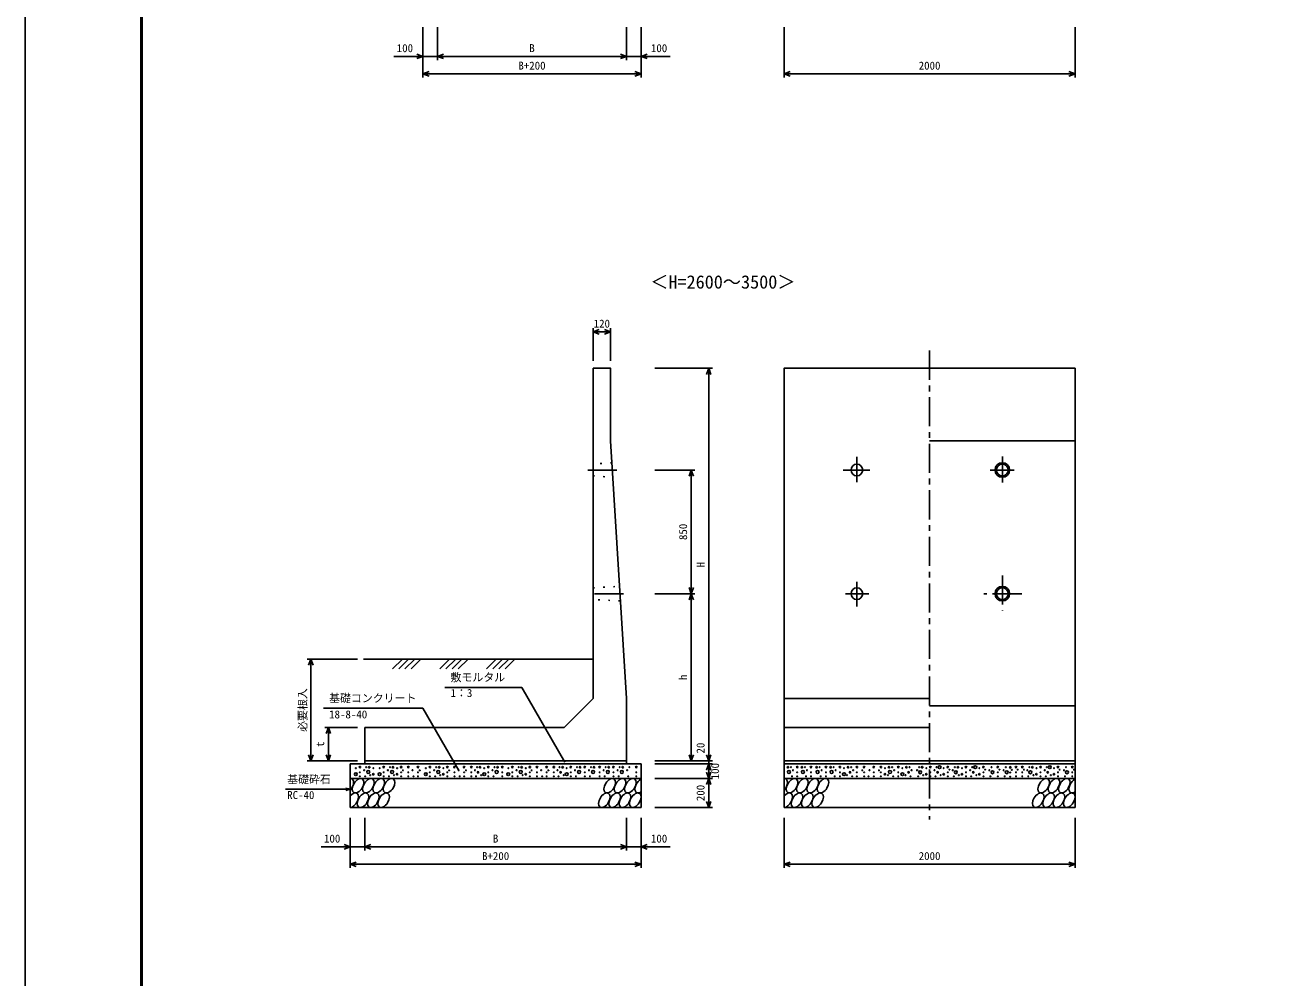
# Model space of a CAD drawing. Units: millimetres, scale not verified, with parts at other scales. Extents: x -67200 to 67200, y -23760 to 23760.
# Drawn here: x -67200 to -49816, y -1618 to 11476 of the extents above; entities that cross this region are included whole.
import ezdxf
from ezdxf.enums import TextEntityAlignment as Align

# ---------------------------------------------------------------- set-up
doc = ezdxf.new("R2010")
doc.units = ezdxf.units.MM
doc.header["$LTSCALE"] = 80
doc.linetypes.add('CHAIN1', pattern=[8, 5, -1, 1, -1])
doc.linetypes.add('DOTTED', pattern=[1.75, 0.25, -1.5])
for name, color, linetype, lineweight in [('0-0_CENTER', 7, 'CHAIN1', 25), ('0-1_DIM', 7, 'Continuous', 25), ('0-2_Defpoints', 5, 'Continuous', 25), ('0-3_HATCH', 6, 'Continuous', 25), ('0-6_OUTLINE', 1, 'Continuous', 25), ('0-7_OUTLINE2', 4, 'DOTTED', 25), ('0-8_TXT', 7, 'Continuous', 25), ('0-9_WAKU', 3, 'Continuous', 25)]:
    doc.layers.add(name, color=color, linetype=linetype, lineweight=lineweight)
doc.styles.add('ＭＳ ゴシック', font='')
doc.styles.get('ＭＳ ゴシック').set_extended_font_data('MS Gothic')

msp = doc.modelspace()

# ---------------------------------------------------------------- linework, layer by layer
at = {"layer": '0-0_CENTER'}
for p, q in [((-54766.65, 7003.36), (-54766.65, 557.07)), ((-55766.65, 5544.35), (-55766.65, 5192.7)), ((-53766.65, 5546.42), (-53766.65, 5187.76)), ((-59068.03, 5361.51), (-59465.16, 5361.51)), ((-55590.29, 5361.51), (-55955.02, 5361.51)), ((-53602.78, 5361.51), (-53934.92, 5361.51)), ((-53766.65, 3913.6), (-53766.65, 3432.25)), ((-58973.52, 3661.51), (-59436.39, 3661.51)), ((-55601.65, 3661.51), (-55921.08, 3661.51)), ((-55766.65, 3824.35), (-55766.65, 3485.37)), ((-53499.69, 3661.51), (-54021.63, 3661.51))]:
    msp.add_line(p, q, dxfattribs=at)
at = {"layer": '0-1_DIM'}
for p, q in [((-61733.14, 10758.55), (-61733.14, 11448.55)), ((-61533.14, 10998.55), (-61533.14, 11448.55)), ((-58933.14, 10998.55), (-58933.14, 11448.55)), ((-58933.14, 10998.55), (-58933.14, 11448.55)), ((-58733.14, 10758.55), (-58733.14, 11448.55)), ((-56766.65, 10758.55), (-56766.65, 11448.55)), ((-52766.65, 10758.55), (-52766.65, 11448.55)), ((-62132.23, 11048.55), (-61733.14, 11048.55)), ((-61533.14, 11048.55), (-61733.14, 11048.55)), ((-58933.14, 11048.55), (-61533.14, 11048.55)), ((-58733.14, 11048.55), (-58933.14, 11048.55)), ((-58334.05, 11048.55), (-58733.14, 11048.55)), ((-58733.14, 10808.55), (-61733.14, 10808.55)), ((-56766.65, 10808.55), (-52766.65, 10808.55)), ((-59393.14, 7311.51), (-59393.14, 6861.51)), ((-59153.14, 7311.51), (-59153.14, 6861.51)), ((-59153.14, 7261.51), (-59393.14, 7261.51)), ((-57753.14, 6761.51), (-58543.14, 6761.51)), ((-57803.14, 1361.51), (-57803.14, 6761.51)), ((-57993.14, 5361.51), (-58543.14, 5361.51)), ((-58043.14, 5361.51), (-58043.14, 3661.51)), ((-57993.14, 3661.51), (-58543.14, 3661.51)), ((-58043.14, 3661.51), (-58043.14, 1361.51)), ((-63323.14, 2761.51), (-62633.14, 2761.51)), ((-63273.14, 1361.51), (-63273.14, 2761.51)), ((-60373.91, 2373.44), (-61429.87, 2373.44)), ((-59780.33, 1345.33), (-60373.91, 2373.44)), ((-61733.13, 2086.27), (-63099.53, 2086.27)), ((-61238.82, 1230.1), (-61733.13, 2086.27)), ((-63083.14, 1821.51), (-62633.14, 1821.51)), ((-63033.14, 1361.51), (-63033.14, 1821.51)), ((-63323.14, 1361.51), (-62633.14, 1361.51)), ((-57753.14, 1361.51), (-58543.14, 1361.51)), ((-57753.14, 1321.51), (-58543.14, 1321.51)), ((-57803.14, 1361.51), (-57803.14, 1321.51)), ((-57803.14, 1321.51), (-57803.14, 1121.51)), ((-57753.14, 1121.51), (-58543.14, 1121.51)), ((-57803.14, 1121.51), (-57803.14, 721.51)), ((-63621.62, 971.51), (-62733.14, 971.51)), ((-62733.14, 971.51), (-62791.09, 987.04)), ((-62733.14, 971.51), (-62791.09, 955.98)), ((-57753.14, 721.51), (-58543.14, 721.51)), ((-62733.14, -108.49), (-62733.14, 581.51)), ((-62533.14, 131.51), (-62533.14, 581.51)), ((-58933.14, 131.51), (-58933.14, 581.51)), ((-58933.14, 131.51), (-58933.14, 581.51)), ((-58733.14, -108.49), (-58733.14, 581.51)), ((-56766.65, -108.49), (-56766.65, 581.51)), ((-52766.65, -108.49), (-52766.65, 581.51)), ((-63132.23, 181.51), (-62733.14, 181.51)), ((-62533.14, 181.51), (-62733.14, 181.51)), ((-58933.14, 181.51), (-62533.14, 181.51)), ((-58733.14, 181.51), (-58933.14, 181.51)), ((-58334.05, 181.51), (-58733.14, 181.51)), ((-58733.14, -58.49), (-62733.14, -58.49)), ((-56766.65, -58.49), (-52766.65, -58.49))]:
    msp.add_line(p, q, dxfattribs=at)
for points in [[(-61817.71, 11079.34), (-61733.14, 11048.55), (-61817.71, 11017.77)], [(-61448.57, 11079.34), (-61533.14, 11048.55), (-61448.57, 11017.77)], [(-59017.71, 11079.34), (-58933.14, 11048.55), (-59017.71, 11017.77)], [(-58648.57, 11079.34), (-58733.14, 11048.55), (-58648.57, 11017.77)], [(-61648.57, 10839.34), (-61733.14, 10808.55), (-61648.57, 10777.77)], [(-58817.71, 10839.34), (-58733.14, 10808.55), (-58817.71, 10777.77)], [(-56682.07, 10839.34), (-56766.65, 10808.55), (-56682.07, 10777.77)], [(-52851.22, 10839.34), (-52766.65, 10808.55), (-52851.22, 10777.77)], [(-59308.57, 7292.29), (-59393.14, 7261.51), (-59308.57, 7230.73)], [(-59237.71, 7292.29), (-59153.14, 7261.51), (-59237.71, 7230.73)], [(-57833.92, 6676.94), (-57803.14, 6761.51), (-57772.36, 6676.94)], [(-58073.92, 5276.94), (-58043.14, 5361.51), (-58012.36, 5276.94)], [(-58073.92, 3746.08), (-58043.14, 3661.51), (-58012.36, 3746.08)], [(-58073.92, 3576.94), (-58043.14, 3661.51), (-58012.36, 3576.94)], [(-63242.36, 2676.94), (-63273.14, 2761.51), (-63303.92, 2676.94)], [(-63002.36, 1736.94), (-63033.14, 1821.51), (-63063.92, 1736.94)], [(-63242.36, 1446.08), (-63273.14, 1361.51), (-63303.92, 1446.08)], [(-63002.36, 1446.08), (-63033.14, 1361.51), (-63063.92, 1446.08)], [(-58073.92, 1446.08), (-58043.14, 1361.51), (-58012.36, 1446.08)], [(-57833.92, 1446.08), (-57803.14, 1361.51), (-57772.36, 1446.08)], [(-57833.92, 1236.94), (-57803.14, 1321.51), (-57772.36, 1236.94)], [(-57833.92, 1206.08), (-57803.14, 1121.51), (-57772.36, 1206.08)], [(-57833.92, 1036.94), (-57803.14, 1121.51), (-57772.36, 1036.94)], [(-57833.92, 806.08), (-57803.14, 721.51), (-57772.36, 806.08)], [(-62817.71, 212.29), (-62733.14, 181.51), (-62817.71, 150.73)], [(-62448.57, 212.29), (-62533.14, 181.51), (-62448.57, 150.73)], [(-59017.71, 212.29), (-58933.14, 181.51), (-59017.71, 150.73)], [(-58648.57, 212.29), (-58733.14, 181.51), (-58648.57, 150.73)], [(-62648.57, -27.71), (-62733.14, -58.49), (-62648.57, -89.27)], [(-58817.71, -27.71), (-58733.14, -58.49), (-58817.71, -89.27)], [(-56682.07, -27.71), (-56766.65, -58.49), (-56682.07, -89.27)], [(-52851.22, -27.71), (-52766.65, -58.49), (-52851.22, -89.27)]]:
    msp.add_lwpolyline(points, dxfattribs=at)
at = {"layer": '0-2_Defpoints'}
msp.add_lwpolyline([(-67200, -23760), (0, -23760), (0, 23760), (-67200, 23760)], close=True, dxfattribs=at)
at = {"layer": '0-3_HATCH'}
for p, q in [((-62015.78, 2761.51), (-62150.84, 2626.45)), ((-61930.92, 2761.51), (-62065.99, 2626.45)), ((-61846.07, 2761.51), (-61981.14, 2626.45)), ((-61761.22, 2761.51), (-61896.28, 2626.45)), ((-61365.89, 2761.51), (-61500.96, 2626.45)), ((-61281.04, 2761.51), (-61416.11, 2626.45)), ((-61196.19, 2761.51), (-61331.25, 2626.45)), ((-61111.34, 2761.51), (-61246.4, 2626.45)), ((-60723.76, 2761.51), (-60858.82, 2626.45)), ((-60638.9, 2761.51), (-60773.97, 2626.45)), ((-60554.05, 2761.51), (-60689.12, 2626.45)), ((-60469.2, 2761.51), (-60604.26, 2626.45))]:
    msp.add_line(p, q, dxfattribs=at)
for centre, radius in [((-62655.45, 1261.86), 5), ((-62599.37, 1277.62), 10), ((-62541.62, 1233.85), 5), ((-62513.58, 1275.87), 5), ((-62484.6, 1209.84), 20), ((-62471.52, 1275.87), 10), ((-62415.45, 1261.86), 5), ((-62328.15, 1261.86), 5), ((-62272.07, 1277.62), 10), ((-62214.32, 1233.85), 5), ((-62186.28, 1275.87), 5), ((-62157.29, 1209.84), 20), ((-62144.22, 1275.87), 10), ((-62088.15, 1261.86), 5), ((-62032.07, 1277.62), 10), ((-62007.23, 1232.03), 5), ((-61934.35, 1277.62), 10), ((-61876.6, 1233.85), 5), ((-61801.41, 1277.62), 10), ((-61776.58, 1232.03), 5), ((-61693.02, 1261.86), 5), ((-61636.94, 1277.62), 10), ((-61579.19, 1233.85), 5), ((-61551.16, 1275.87), 5), ((-61522.17, 1209.84), 20), ((-61509.09, 1275.87), 10), ((-61453.02, 1261.86), 5), ((-61396.94, 1277.62), 10), ((-61372.11, 1232.03), 5), ((-61299.23, 1277.62), 10), ((-61241.48, 1233.85), 5), ((-61166.29, 1277.62), 10), ((-61141.45, 1232.03), 5), ((-61066.89, 1277.62), 10), ((-61016.43, 1233.85), 5), ((-60988.39, 1275.87), 5), ((-60946.33, 1275.87), 10), ((-60890.26, 1261.86), 5), ((-60834.18, 1277.62), 10), ((-60776.43, 1233.85), 5), ((-60748.39, 1275.87), 5), ((-60719.41, 1209.84), 20), ((-60706.33, 1275.87), 10), ((-60641.75, 1277.62), 10), ((-60559.15, 1261.86), 5), ((-60503.07, 1277.62), 10), ((-60445.32, 1233.85), 5), ((-60417.28, 1275.87), 5), ((-60388.3, 1209.84), 20), ((-60375.22, 1275.87), 10), ((-60319.15, 1261.86), 5), ((-60263.07, 1277.62), 10), ((-60238.24, 1232.03), 5), ((-60165.35, 1277.62), 10), ((-60107.6, 1233.85), 5), ((-60032.41, 1277.62), 10), ((-60007.58, 1232.03), 5), ((-59933.02, 1277.62), 10), ((-59882.56, 1233.85), 5), ((-59854.52, 1275.87), 5), ((-59812.46, 1275.87), 10), ((-59756.39, 1261.86), 5), ((-59700.31, 1277.62), 10), ((-59642.56, 1233.85), 5), ((-59614.52, 1275.87), 5), ((-59585.53, 1209.84), 20), ((-59572.46, 1275.87), 10), ((-59507.88, 1277.62), 10), ((-59450.13, 1233.85), 5), ((-59422.09, 1275.87), 5), ((-59393.11, 1209.84), 20), ((-59380.03, 1275.87), 10), ((-59303.18, 1277.62), 10), ((-59247.91, 1233.85), 5), ((-59219.87, 1275.87), 5), ((-59190.89, 1209.84), 20), ((-59177.81, 1275.87), 10), ((-59113.23, 1277.62), 10), ((-59055.48, 1233.85), 5), ((-59027.44, 1275.87), 5), ((-58998.46, 1209.84), 20), ((-58985.38, 1275.87), 10), ((-58923.96, 1233.85), 5), ((-58895.92, 1275.87), 5), ((-58799.41, 1277.62), 10), ((-56714.4, 1275.87), 10), ((-56701.33, 1209.84), 20), ((-56672.34, 1275.87), 5), ((-56644.31, 1233.85), 5), ((-56586.56, 1277.62), 10), ((-56521.98, 1275.87), 10), ((-56508.9, 1209.84), 20), ((-56479.91, 1275.87), 5), ((-56451.88, 1233.85), 5), ((-56396.61, 1277.62), 10), ((-56319.76, 1275.87), 10), ((-56306.68, 1209.84), 20), ((-56277.69, 1275.87), 5), ((-56249.66, 1233.85), 5), ((-56191.91, 1277.62), 10), ((-56127.33, 1275.87), 10), ((-56114.25, 1209.84), 20), ((-56085.27, 1275.87), 5), ((-56057.23, 1233.85), 5), ((-55999.48, 1277.62), 10), ((-55943.4, 1261.86), 5), ((-55887.33, 1275.87), 10), ((-55845.27, 1275.87), 5), ((-55817.23, 1233.85), 5), ((-55766.77, 1277.62), 10), ((-55692.2, 1232.03), 5), ((-55667.37, 1277.62), 10), ((-55592.18, 1233.85), 5), ((-55534.43, 1277.62), 10), ((-55461.55, 1232.03), 5), ((-55436.72, 1277.62), 10), ((-55380.63, 1261.86), 5), ((-55324.56, 1275.87), 10), ((-55311.49, 1209.84), 20), ((-55282.5, 1275.87), 5), ((-55254.46, 1233.85), 5), ((-55196.72, 1277.62), 10), ((-55140.63, 1261.86), 5), ((-55084.56, 1275.87), 10), ((-55042.5, 1275.87), 5), ((-55014.46, 1233.85), 5), ((-54938.83, 1233.85), 5), ((-54896.77, 1205.83), 20), ((-54910.79, 1275.87), 5), ((-54868.73, 1275.87), 10), ((-54812.66, 1261.86), 5), ((-54756.58, 1277.62), 10), ((-54698.83, 1233.85), 5), ((-54670.79, 1275.87), 5), ((-54628.73, 1275.87), 20), ((-54572.66, 1261.86), 5), ((-54516.58, 1277.62), 10), ((-54493.9, 1242.48), 5), ((-54448.38, 1233.85), 5), ((-54406.32, 1205.83), 20), ((-54420.34, 1275.87), 5), ((-54378.28, 1275.87), 10), ((-54322.21, 1261.86), 5), ((-54266.13, 1277.62), 10), ((-54208.38, 1233.85), 5), ((-54180.34, 1275.87), 5), ((-54138.28, 1275.87), 20), ((-54082.21, 1261.86), 5), ((-54026.13, 1277.62), 10), ((-54003.45, 1242.48), 5), ((-53944.53, 1233.85), 5), ((-53902.47, 1205.83), 20), ((-53916.5, 1275.87), 5), ((-53829.25, 1277.62), 10), ((-53806.58, 1242.48), 5), ((-53747.66, 1233.85), 5), ((-53705.6, 1205.83), 20), ((-53719.62, 1275.87), 5), ((-53658.02, 1273.54), 10), ((-53635.34, 1238.4), 5), ((-53578.13, 1277.62), 10), ((-53555.45, 1242.48), 5), ((-53491.73, 1277.62), 10), ((-53469.05, 1242.48), 5), ((-53423.53, 1233.85), 5), ((-53381.47, 1205.83), 20), ((-53395.49, 1275.87), 5), ((-53353.43, 1275.87), 10), ((-53297.36, 1261.86), 5), ((-53241.28, 1277.62), 10), ((-53183.53, 1233.85), 5), ((-53155.49, 1275.87), 5), ((-53113.43, 1275.87), 20), ((-53057.36, 1261.86), 5), ((-53001.28, 1277.62), 10), ((-52978.6, 1242.48), 5), ((-52919.68, 1233.85), 5), ((-52877.62, 1205.83), 20), ((-52891.64, 1275.87), 5), ((-52804.4, 1277.62), 10), ((-52781.72, 1242.48), 5), ((-62655.45, 1179.57), 20), ((-62599.37, 1205.83), 5), ((-62599.37, 1149.81), 5), ((-62527.6, 1149.81), 5), ((-62457.5, 1165.56), 5), ((-62415.45, 1179.57), 10), ((-62328.15, 1179.57), 20), ((-62272.07, 1205.83), 5), ((-62272.07, 1149.81), 5), ((-62200.3, 1149.81), 5), ((-62130.2, 1165.56), 5), ((-62088.15, 1179.57), 10), ((-62032.07, 1205.83), 5), ((-62032.07, 1149.81), 5), ((-61934.35, 1205.83), 5), ((-61934.35, 1149.81), 5), ((-61862.58, 1149.81), 5), ((-61801.41, 1205.83), 5), ((-61801.41, 1149.81), 5), ((-61693.02, 1179.57), 20), ((-61636.94, 1205.83), 5), ((-61636.94, 1149.81), 5), ((-61565.17, 1149.81), 5), ((-61495.08, 1165.56), 5), ((-61453.02, 1179.57), 10), ((-61396.94, 1205.83), 5), ((-61396.94, 1149.81), 5), ((-61299.23, 1205.83), 5), ((-61299.23, 1149.81), 5), ((-61227.46, 1149.81), 5), ((-61166.29, 1205.83), 5), ((-61166.29, 1149.81), 5), ((-61066.89, 1205.83), 5), ((-61066.89, 1149.81), 5), ((-61002.41, 1149.81), 5), ((-60974.37, 1205.83), 10), ((-60932.31, 1165.56), 5), ((-60890.26, 1179.57), 20), ((-60834.18, 1205.83), 5), ((-60834.18, 1149.81), 5), ((-60762.41, 1149.81), 5), ((-60641.75, 1205.83), 5), ((-60641.75, 1149.81), 5), ((-60559.15, 1179.57), 20), ((-60503.07, 1205.83), 5), ((-60503.07, 1149.81), 5), ((-60431.3, 1149.81), 5), ((-60361.21, 1165.56), 5), ((-60319.15, 1179.57), 10), ((-60263.07, 1205.83), 5), ((-60263.07, 1149.81), 5), ((-60165.35, 1205.83), 5), ((-60165.35, 1149.81), 5), ((-60093.58, 1149.81), 5), ((-60032.41, 1205.83), 5), ((-60032.41, 1149.81), 5), ((-59933.02, 1205.83), 5), ((-59933.02, 1149.81), 5), ((-59868.54, 1149.81), 5), ((-59840.5, 1205.83), 10), ((-59798.44, 1165.56), 5), ((-59756.39, 1179.57), 20), ((-59700.31, 1205.83), 5), ((-59700.31, 1149.81), 5), ((-59628.54, 1149.81), 5), ((-59507.88, 1205.83), 5), ((-59507.88, 1149.81), 5), ((-59436.11, 1149.81), 5), ((-59303.18, 1205.83), 5), ((-59303.18, 1149.81), 5), ((-59233.89, 1149.81), 5), ((-59113.23, 1205.83), 5), ((-59113.23, 1149.81), 5), ((-59041.46, 1149.81), 5), ((-58909.94, 1149.81), 5), ((-58799.41, 1205.83), 5), ((-58799.41, 1149.81), 5), ((-56658.33, 1149.81), 5), ((-56586.56, 1205.83), 5), ((-56586.56, 1149.81), 5), ((-56465.9, 1149.81), 5), ((-56396.61, 1205.83), 5), ((-56396.61, 1149.81), 5), ((-56263.68, 1149.81), 5), ((-56191.91, 1205.83), 5), ((-56191.91, 1149.81), 5), ((-56071.25, 1149.81), 5), ((-55999.48, 1205.83), 5), ((-55999.48, 1149.81), 5), ((-55943.4, 1179.57), 20), ((-55901.34, 1165.56), 5), ((-55859.29, 1205.83), 10), ((-55831.25, 1149.81), 5), ((-55766.77, 1205.83), 5), ((-55766.77, 1149.81), 5), ((-55667.37, 1205.83), 5), ((-55667.37, 1149.81), 5), ((-55606.2, 1149.81), 5), ((-55534.43, 1205.83), 5), ((-55534.43, 1149.81), 5), ((-55436.72, 1205.83), 5), ((-55436.72, 1149.81), 5), ((-55380.63, 1179.57), 10), ((-55338.58, 1165.56), 5), ((-55268.48, 1149.81), 5), ((-55196.72, 1205.83), 5), ((-55196.72, 1149.81), 5), ((-55140.63, 1179.57), 20), ((-55098.58, 1165.56), 5), ((-55056.52, 1205.83), 10), ((-55028.48, 1149.81), 5), ((-54924.81, 1149.81), 5), ((-54854.71, 1165.56), 5), ((-54812.66, 1179.57), 10), ((-54756.58, 1205.83), 5), ((-54756.58, 1149.81), 5), ((-54684.81, 1149.81), 5), ((-54656.77, 1205.83), 10), ((-54614.71, 1165.56), 5), ((-54572.66, 1179.57), 10), ((-54516.58, 1205.83), 5), ((-54516.58, 1149.81), 5), ((-54434.36, 1149.81), 5), ((-54364.27, 1165.56), 5), ((-54322.21, 1179.57), 10), ((-54266.13, 1205.83), 5), ((-54266.13, 1149.81), 5), ((-54194.36, 1149.81), 5), ((-54166.32, 1205.83), 10), ((-54124.27, 1165.56), 5), ((-54082.21, 1179.57), 10), ((-54026.13, 1205.83), 5), ((-54026.13, 1149.81), 5), ((-53930.51, 1149.81), 5), ((-53829.25, 1205.83), 5), ((-53829.25, 1149.81), 5), ((-53733.64, 1149.81), 5), ((-53658.02, 1201.75), 5), ((-53658.02, 1145.73), 5), ((-53578.13, 1205.83), 5), ((-53578.13, 1149.81), 5), ((-53491.73, 1205.83), 5), ((-53491.73, 1149.81), 5), ((-53409.51, 1149.81), 5), ((-53339.41, 1165.56), 5), ((-53297.36, 1179.57), 10), ((-53241.28, 1205.83), 5), ((-53241.28, 1149.81), 5), ((-53169.51, 1149.81), 5), ((-53141.47, 1205.83), 10), ((-53099.41, 1165.56), 5), ((-53057.36, 1179.57), 10), ((-53001.28, 1205.83), 5), ((-53001.28, 1149.81), 5), ((-52905.66, 1149.81), 5), ((-52804.4, 1205.83), 5), ((-52804.4, 1149.81), 5)]:
    msp.add_circle(centre, radius, dxfattribs=at)
for centre, start_param, end_param in [((-62766.11, 1021.44), 4.385593, 6.67454438), ((-58738.66, 1021.51), 0.74835446, 4.02859761), ((-56799.62, 1021.44), 4.385593, 6.67454438), ((-52772.17, 1021.51), 0.74835446, 4.02859761), ((-62698.59, 821.45), 3.51114638, 7.548991), ((-56732.1, 821.45), 3.51114638, 7.548991)]:
    msp.add_ellipse(centre, major_axis=(58.18, 94.16), ratio=0.5792, start_param=start_param, end_param=end_param, dxfattribs=at)
for centre in [(-62624.21, 1021.44), (-62482.31, 1021.44), (-62340.4, 1021.44), (-62198.5, 1021.44), (-59164.37, 1021.51), (-59022.47, 1021.51), (-58880.57, 1021.51), (-56657.72, 1021.44), (-56515.82, 1021.44), (-56373.91, 1021.44), (-56232.01, 1021.44), (-53197.88, 1021.51), (-53055.98, 1021.51), (-52914.07, 1021.51), (-62556.68, 821.45), (-62414.78, 821.45), (-62272.88, 821.45), (-59238.75, 821.52), (-59096.85, 821.52), (-58954.94, 821.52), (-58813.04, 821.52), (-56590.19, 821.45), (-56448.29, 821.45), (-56306.38, 821.45), (-53272.26, 821.52), (-53130.35, 821.52), (-52988.45, 821.52), (-52846.55, 821.52)]:
    msp.add_ellipse(centre, major_axis=(58.18, 94.16), ratio=0.5792, dxfattribs=at)
at = {"layer": '0-6_OUTLINE'}
for p, q in [((-59393.14, 6761.51), (-59393.14, 2221.51)), ((-52766.65, 6761.51), (-52766.65, 721.51)), ((-59153.14, 5761.51), (-58933.14, 2221.51)), ((-52766.65, 5761.51), (-54766.65, 5761.51)), ((-62551.05, 2761.51), (-59393.14, 2761.51)), ((-59393.14, 2221.51), (-59793.14, 1821.51)), ((-58933.14, 1361.51), (-58933.14, 2221.51)), ((-54766.65, 2221.51), (-56766.65, 2221.51)), ((-52766.65, 2121.51), (-54766.65, 2121.51)), ((-62533.14, 1821.51), (-59793.14, 1821.51)), ((-62533.14, 1821.51), (-62533.14, 1361.51)), ((-54766.65, 1821.51), (-56766.65, 1821.51)), ((-62733.14, 1321.51), (-58733.14, 1321.51)), ((-62733.14, 1321.51), (-62733.14, 721.51)), ((-62533.14, 1361.51), (-58933.14, 1361.51)), ((-62533.14, 1361.51), (-62533.14, 1321.51)), ((-58933.14, 1361.51), (-58933.14, 1321.51)), ((-58733.14, 721.51), (-58733.14, 1321.51)), ((-52766.65, 1361.51), (-56766.65, 1361.51)), ((-52766.65, 1321.51), (-56766.65, 1321.51)), ((-62733.14, 1121.51), (-58733.14, 1121.51)), ((-52766.65, 1121.51), (-56766.65, 1121.51)), ((-62733.14, 721.51), (-58733.14, 721.51)), ((-52766.65, 721.51), (-56766.65, 721.51))]:
    msp.add_line(p, q, dxfattribs=at)
for points in [[(-59393.14, 6761.51), (-59153.14, 6761.51), (-59153.14, 5761.51)], [(-52766.65, 6761.51), (-56766.65, 6761.51), (-56766.65, 721.51)]]:
    msp.add_lwpolyline(points, dxfattribs=at)
for centre, radius in [((-55766.65, 5361.51), 80), ((-53766.65, 5361.51), 100), ((-53766.65, 5361.51), 80), ((-55766.65, 3661.51), 80), ((-53766.65, 3661.51), 100), ((-53766.65, 3661.51), 80)]:
    msp.add_circle(centre, radius, dxfattribs=at)
at = {"layer": '0-7_OUTLINE2'}
for p, q in [((-59134.49, 5461.51), (-59393.14, 5441.51)), ((-59393.14, 5281.51), (-59122.06, 5261.51)), ((-59393.14, 3741.51), (-59035.06, 3761.51)), ((-59022.63, 3561.51), (-59393.14, 3581.51))]:
    msp.add_line(p, q, dxfattribs=at)
at = {"layer": '0-9_WAKU', "lineweight": 50}
msp.add_lwpolyline([(-65600, -22160), (-1600, -22160), (-1600, 22160), (-65600, 22160)], close=True, dxfattribs=at)

# ---------------------------------------------------------------- texts
at = {"layer": '0-1_DIM', "style": 'ＭＳ ゴシック'}
for s, p in [('100', (-62092.92, 11073.55)), ('B', (-60270.64, 11073.55)), ('100', (-58598.36, 11073.55)), ('B+200', (-60420.64, 10833.55)), ('2000', (-54916.65, 10833.55)), ('120', (-59385.64, 7286.51)), ('敷モルタル', (-61353.01, 2423.44)), ('基礎コンクリート', (-63022.67, 2136.27)), ('1：3', (-61353.01, 2208.33)), ('18-8-40', (-63022.67, 1913.64)), ('基礎砕石', (-63599.29, 1021.51)), ('RC-40', (-63599.29, 805.13)), ('100', (-63092.92, 206.51)), ('B', (-60770.64, 206.51)), ('100', (-58598.36, 206.51)), ('B+200', (-60920.64, -33.49)), ('2000', (-54916.65, -33.49))]:
    msp.add_text(s, height=110, dxfattribs=at).set_placement(p, align=Align.BOTTOM_LEFT)
for s, p in [('850', (-58068.14, 4399.01)), ('H', (-57828.14, 4024.01)), ('h', (-58068.14, 2474.01)), ('必要根入', (-63298.14, 1761.51)), ('t', (-63058.14, 1554.01)), ('20', (-57828.14, 1463.95)), ('100', (-57628.14, 1109.01)), ('200', (-57828.14, 809.01))]:
    msp.add_text(s, height=110, rotation=90, dxfattribs=at).set_placement(p, align=Align.BOTTOM_LEFT)
at = {"layer": '0-8_TXT', "style": 'ＭＳ ゴシック'}
msp.add_text('＜H=2600～3500＞', height=183.3, dxfattribs=at).set_placement((-58607.42, 7800.72), align=Align.BOTTOM_LEFT)

doc.saveas('drawing.dxf')
